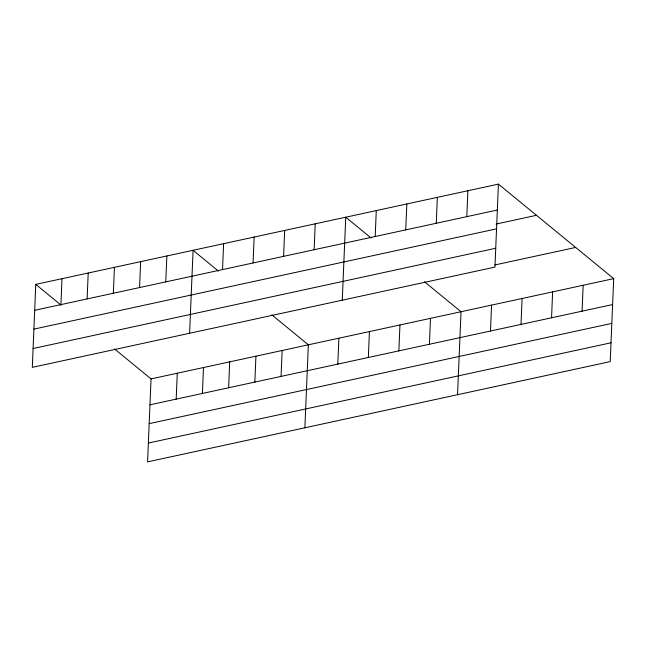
<?xml version="1.0" encoding="UTF-8"?>
<svg xmlns="http://www.w3.org/2000/svg" width="646" height="646" viewBox="0 0 646 646"><rect width="100%" height="100%" fill="white"/><g stroke="black" fill="none" stroke-linecap="round" stroke-linejoin="round"><path stroke-width="0.97" d="M35.78 284.377L32.3 367.356L494.949 267.097L498.421 184.118L35.78 284.377L61.136 305.17M60.91 304.613L61.992 278.701M87.121 298.928L88.211 273.016M113.341 293.244L114.431 267.331M139.56 287.567L140.642 261.654M114.504 348.929L151.051 378.903L147.579 461.882L610.22 361.623L613.7 278.644L498.421 184.118M165.772 281.882L166.862 255.969M176.188 399.131L177.27 373.218M189.601 333.271L193.081 250.293L218.437 271.086M202.4 393.446L203.49 367.534M222.523 269.584L223.613 243.671M228.619 387.77L229.701 361.857M253.062 262.97L254.144 237.058M254.831 382.085L255.921 356.172M283.594 256.349L284.684 230.436M281.05 376.408L282.14 350.495M304.88 427.789L308.352 344.811L271.805 314.844M314.134 249.736L315.216 223.823M337.801 364.11L338.892 338.197M342.275 300.188L345.747 217.209L371.111 238.003M368.341 357.488L369.423 331.576M375.197 236.501L376.287 210.588M398.873 350.875L399.955 324.962M405.736 229.887L406.819 203.975M429.404 344.253L430.494 318.341M436.268 223.266L437.35 197.353M457.546 394.706L461.026 311.727L424.479 281.761M466.8 216.652L467.89 190.74M490.475 331.018L491.566 305.106M521.007 324.405L522.097 298.492M551.547 317.792L552.629 291.879M582.078 311.17L583.168 285.257M34.69 310.29L497.339 210.031M496.08 224.065L536.463 215.312M33.899 329.121L496.548 228.862M33.091 348.525L495.732 248.266M494.893 264.949L575.659 247.45M151.051 378.903L613.7 278.644M149.969 404.808L612.618 304.557M149.178 423.647L611.827 323.388M148.37 443.051L611.011 342.792"/></g></svg>
